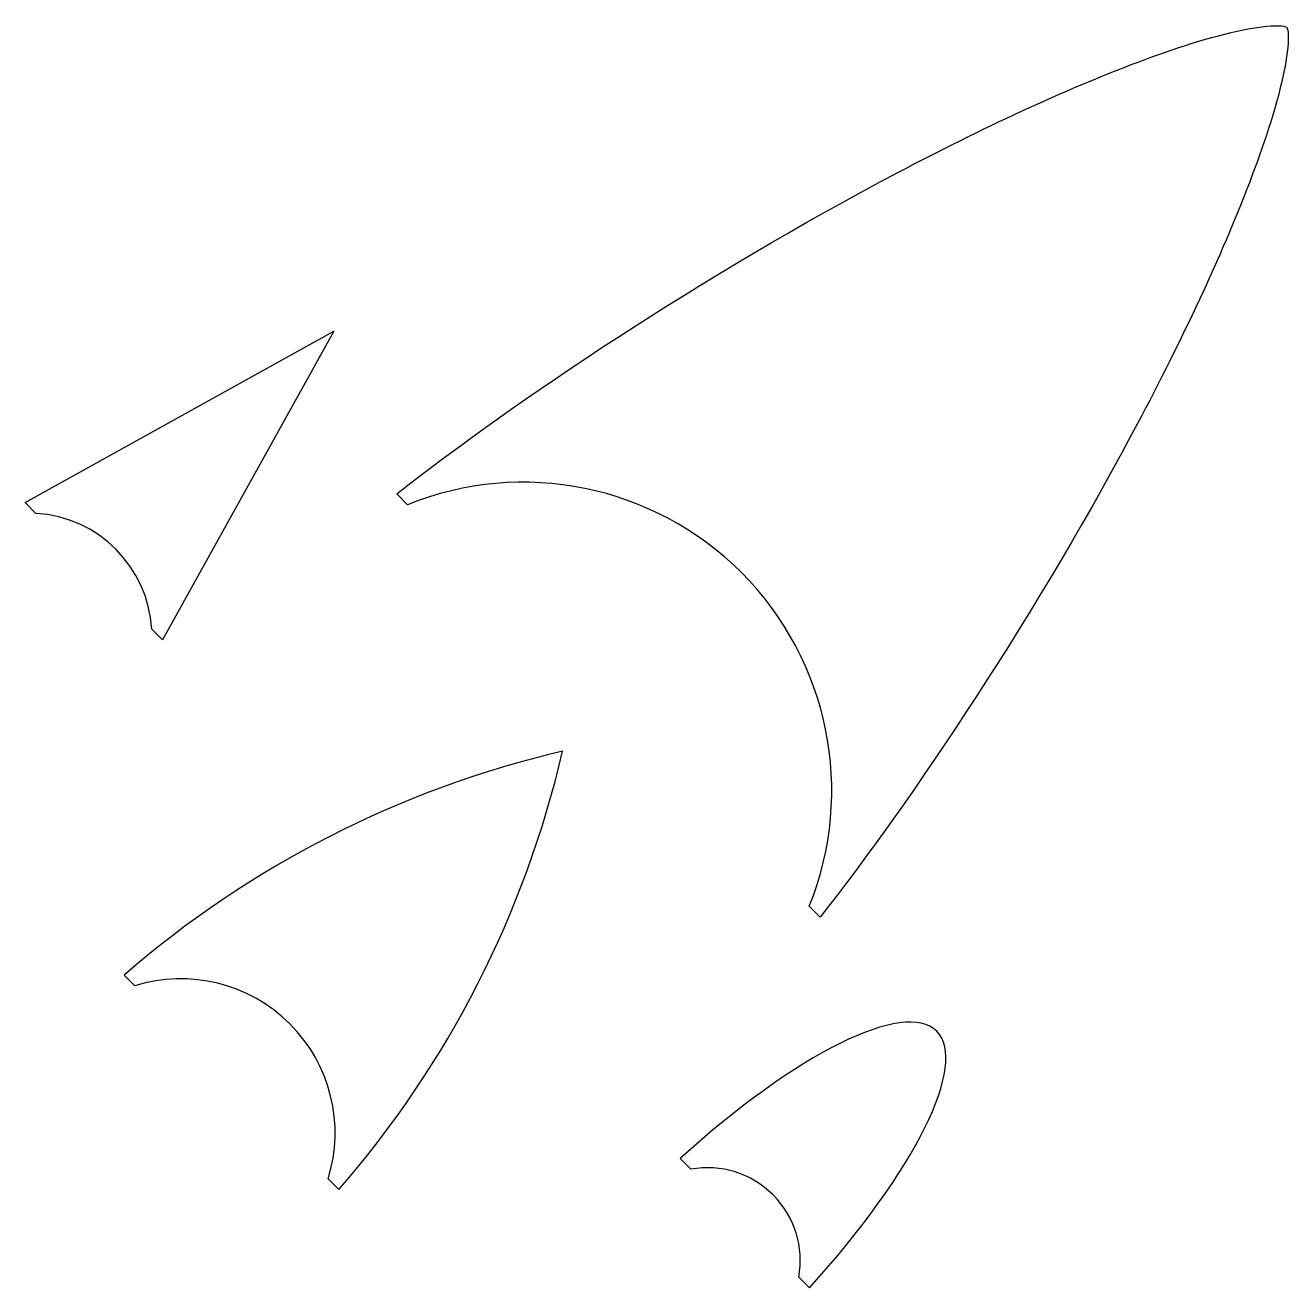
# Model space of a CAD drawing. Header units: millimetres. Extents: x 0 to 50.1, y 0 to 50.
import ezdxf

# ---------------------------------------------------------------- set-up
doc = ezdxf.new("R2010")
doc.units = ezdxf.units.MM
doc.layers.add('OUTLINE', color=7, linetype='Continuous')

msp = doc.modelspace()

# ---------------------------------------------------------------- linework, layer by layer
at = {"layer": 'OUTLINE'}
for p, q in [((0, 31.104), (12.23, 37.899)), ((12.23, 37.899), (5.436, 25.669)), ((0.424, 30.68), (0, 31.104)), ((15.147, 31.023), (14.715, 31.455)), ((5.436, 25.669), (5.011, 26.093)), ((31.49, 14.68), (31.058, 15.112)), ((4.346, 11.963), (3.922, 12.387)), ((26.373, 4.692), (25.949, 5.116)), ((12.423, 3.887), (11.999, 4.311)), ((31.065, 0), (30.641, 0.424))]:
    msp.add_line(p, q, dxfattribs=at)
for centre, radius, start, end in [((19.728, 19.692), 12.221, -22.0119, 112.0119), ((0.132, 25.8), 4.889, 3.4326, 86.5674), ((30.47, -18.176), 40.483, 103.1092, 130.9783), ((-18.14, 30.435), 40.483, -40.9783, -13.1092), ((6.165, 6.129), 6.111, -17.3128, 107.3128), ((27.035, 1.086), 3.666, -10.3965, 100.3965)]:
    msp.add_arc(centre, radius, start, end, dxfattribs=at)
for start_param, end_param in [(3.141593, 4.549413), (1.733772, 3.141593)]:
    msp.add_ellipse((27.035, 1.086), major_axis=(-9.074, -9.074), ratio=0.285714, start_param=start_param, end_param=end_param, dxfattribs=at)
for points in [[(44.092, 48.562), (45.532, 49.104), (46.967, 49.578), (48.259, 49.839)], [(48.259, 49.839), (48.709, 49.93), (49.269, 50.018), (49.674, 49.997)], [(49.674, 49.997), (49.792, 49.991), (49.944, 49.969), (49.974, 49.939)], [(50.032, 49.639), (50.053, 49.233), (49.966, 48.674), (49.875, 48.224)], [(49.974, 49.939), (50.004, 49.909), (50.026, 49.757), (50.032, 49.639)], [(34.562, 44.179), (37.941, 45.957), (41.143, 47.453), (44.092, 48.562)], [(49.875, 48.224), (49.614, 46.931), (49.14, 45.497), (48.598, 44.056)], [(14.715, 31.455), (19.364, 35.102), (26.83, 40.113), (34.562, 44.179)], [(48.598, 44.056), (47.489, 41.108), (45.992, 37.906), (44.214, 34.526)], [(44.214, 34.526), (40.148, 26.795), (35.137, 19.328), (31.49, 14.68)]]:
    msp.add_open_spline(points, degree=3, dxfattribs=at)

doc.saveas('drawing.dxf')
